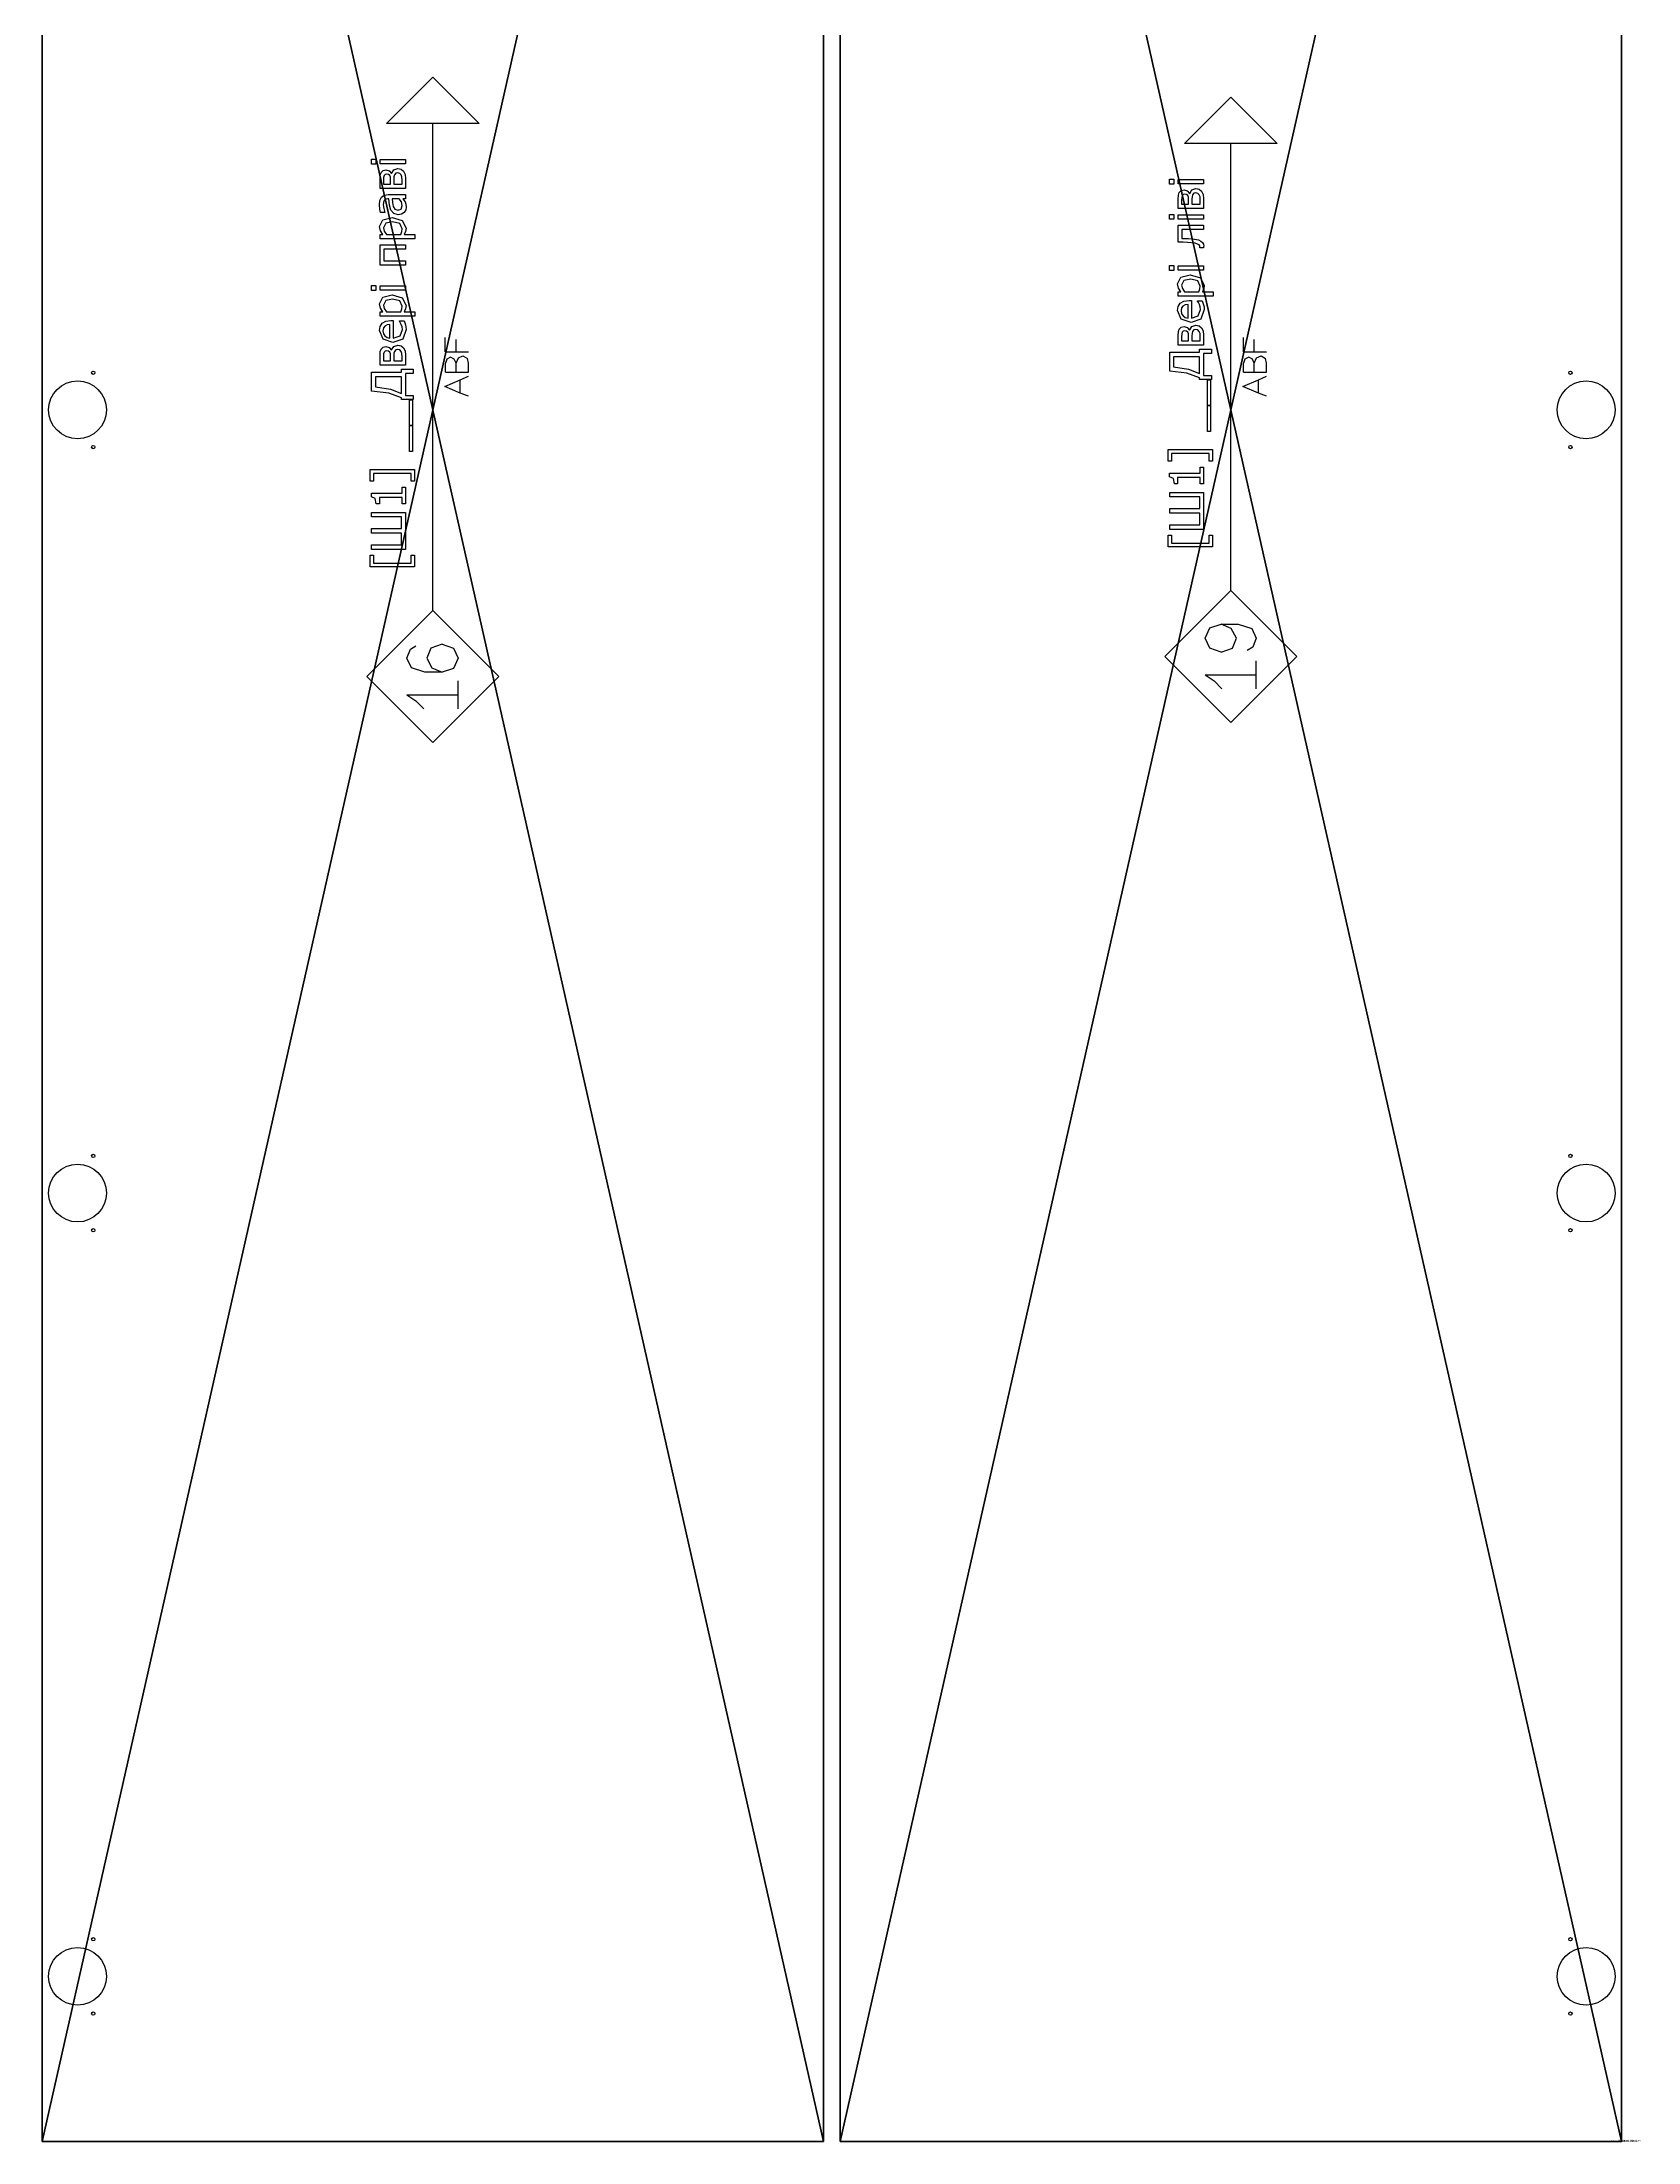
# Model space of a CAD drawing. Header units: millimetres. Extents: x -51759 to 2111, y -2740 to 2097.
# Drawn here: x -4444 to -3478, y 0 to 1271 of the extents above; entities that cross this region are included whole.
import ezdxf

# ---------------------------------------------------------------- set-up
doc = ezdxf.new("R2010")
doc.units = ezdxf.units.MM
doc.header["$LTSCALE"] = 25.4
doc.layers.get('0').update_dxf_attribs({"true_color": 0xffffff})
for name, color, linetype, true_color in [('ABF_cuttingLines', 134, 'Continuous', 0x009987), ('ABF_Label', 190, 'Continuous', 0x9900ff), ('DEPTH13-ARTICLE96053', 252, 'Continuous', 0x777799), ('DEPTH3.0-ARTICLE46331', 190, 'Continuous', 0x9900ff)]:
    doc.layers.add(name, color=color, linetype=linetype, true_color=true_color)

# ---------------------------------------------------------------- blocks, each defined once
blk = doc.blocks.new('Group580#1')
blk = doc.blocks.new('Group582#1')
blk = doc.blocks.new('Group584#1')
at = {"layer": 'DEPTH13-ARTICLE96053', "color": 0}
blk.add_circle((21.5, 0), 17.5, dxfattribs=at)
at = {"layer": 'DEPTH3.0-ARTICLE46331', "color": 0}
for centre in [(31, 22.5), (31, -22.5)]:
    blk.add_circle(centre, 1, dxfattribs=at)
blk = doc.blocks.new('Group586#1')
at = {"layer": 'DEPTH13-ARTICLE96053', "color": 0}
blk.add_circle((21.5, 0), 17.5, dxfattribs=at)
at = {"layer": 'DEPTH3.0-ARTICLE46331', "color": 0}
for centre in [(31, 22.5), (31, -22.5)]:
    blk.add_circle(centre, 1, dxfattribs=at)
blk = doc.blocks.new('Group588#1')
at = {"layer": 'DEPTH13-ARTICLE96053', "color": 0}
blk.add_circle((21.5, 0), 17.5, dxfattribs=at)
at = {"layer": 'DEPTH3.0-ARTICLE46331', "color": 0}
for centre in [(31, 22.5), (31, -22.5)]:
    blk.add_circle(centre, 1, dxfattribs=at)
blk = doc.blocks.new('Group648#2')
at = {"layer": 'ABF_Label', "color": 0}
for p, q in [((-52.72, 7.03), (-52.72, 24.09)), ((-52.72, 24.09), (-48.16, 24.09)), ((-48.16, 22.84), (-51.19, 22.84)), ((-51.19, 22.84), (-51.19, 8.29)), ((-48.16, 24.09), (-48.16, 22.84)), ((-45.98, 10.47), (-45.98, 23.51)), ((-45.98, 23.51), (-44.25, 23.51)), ((-44.25, 23.51), (-44.25, 11.97)), ((-39.71, 11.97), (-39.71, 23.51)), ((-39.71, 23.51), (-37.98, 23.51)), ((-37.98, 23.51), (-37.98, 11.97)), ((-33.44, 11.97), (-33.44, 23.51)), ((-33.44, 23.51), (-31.71, 23.51)), ((-31.71, 23.51), (-31.71, 10.47)), ((-28.4, 21.73), (-26.43, 22.11)), ((-28.4, 20.54), (-28.4, 21.73)), ((-26.04, 20.54), (-28.4, 20.54)), ((-26.43, 22.11), (-25.72, 23.55)), ((-26.04, 11.8), (-26.04, 20.54)), ((-25.72, 23.55), (-24.36, 23.55)), ((-24.36, 23.55), (-24.36, 11.8)), ((-19.73, 22.84), (-19.73, 24.09)), ((-19.73, 24.09), (-15.18, 24.09)), ((-16.71, 22.84), (-19.73, 22.84)), ((-16.71, 8.29), (-16.71, 22.84)), ((-15.18, 24.09), (-15.18, 7.03)), ((12.33, 12.01), (14.17, 16.9)), ((15.7, 16.26), (14.01, 12.01)), ((14.17, 16.9), (14.86, 23.51)), ((14.86, 23.51), (22.14, 23.51)), ((16.49, 22), (15.7, 16.26)), ((20.41, 22), (16.49, 22)), ((20.41, 12.01), (20.41, 22)), ((22.14, 23.51), (22.14, 12.01)), ((24.92, 10.47), (24.92, 20.25)), ((24.92, 20.25), (28.51, 20.25)), ((28.12, 18.94), (26.55, 18.94)), ((26.55, 18.94), (26.55, 16.26)), ((26.55, 16.26), (28.44, 16.26)), ((29.2, 18.91), (28.12, 18.94)), ((28.44, 16.26), (29.3, 16.31)), ((28.51, 20.25), (30.09, 20.18)), ((29.9, 18.71), (29.2, 18.91)), ((29.3, 16.31), (29.86, 16.55)), ((29.86, 16.55), (30.27, 17.03)), ((30.28, 18.32), (29.9, 18.71)), ((30.09, 20.18), (31.08, 19.85)), ((30.27, 17.03), (30.39, 17.74)), ((30.39, 17.74), (30.28, 18.32)), ((31.7, 16.74), (30.67, 15.88)), ((31.08, 19.85), (31.84, 19.1)), ((32.08, 18), (31.7, 16.74)), ((31.84, 19.1), (32.08, 18)), ((33.65, 15.3), (34.9, 19.11)), ((34.9, 19.11), (38.18, 20.52)), ((35.57, 17.54), (35.32, 16.45)), ((35.32, 16.45), (40.5, 16.45)), ((36.13, 18.39), (35.57, 17.54)), ((36.97, 18.97), (36.13, 18.39)), ((38.08, 19.16), (36.97, 18.97)), ((39.2, 18.97), (38.08, 19.16)), ((38.18, 20.52), (39.79, 20.26)), ((39.94, 18.41), (39.2, 18.97)), ((39.79, 20.26), (41.02, 19.44)), ((40.34, 17.6), (39.94, 18.41)), ((40.5, 16.45), (40.34, 17.6)), ((41.02, 19.44), (41.82, 18.06)), ((41.82, 18.06), (42.1, 16.08)), ((43.77, 6.86), (43.77, 20.25)), ((43.77, 20.25), (45.41, 20.25)), ((45.41, 20.25), (45.41, 19.23)), ((45.41, 19.23), (46.78, 20.15)), ((46.65, 18.64), (45.41, 17.84)), ((45.41, 17.84), (45.41, 12.3)), ((48.01, 18.95), (46.65, 18.64)), ((46.78, 20.15), (48.41, 20.52)), ((49.74, 18.03), (48.01, 18.95)), ((48.41, 20.52), (51.03, 19.19)), ((50.27, 15.43), (49.74, 18.03)), ((51.03, 19.19), (51.97, 15.62)), ((53.6, 21.89), (53.6, 23.6)), ((53.6, 23.6), (55.48, 23.6)), ((55.48, 21.89), (53.6, 21.89)), ((53.72, 10.47), (53.72, 20.25)), ((53.72, 20.25), (55.36, 20.25)), ((55.36, 20.25), (55.36, 10.47)), ((55.48, 23.6), (55.48, 21.89)), ((64.1, 13.68), (64.39, 16.68)), ((64.39, 16.68), (64.46, 18.38)), ((64.46, 18.38), (64.52, 20.25)), ((64.52, 20.25), (70.96, 20.25)), ((65.85, 16.26), (65.67, 13.95)), ((65.9, 17.47), (65.85, 16.26)), ((65.95, 18.87), (65.9, 17.47)), ((69.32, 18.87), (65.95, 18.87)), ((69.32, 10.47), (69.32, 18.87)), ((70.96, 20.25), (70.96, 10.47)), ((73.27, 21.89), (73.27, 23.6)), ((73.27, 23.6), (75.14, 23.6)), ((75.14, 21.89), (73.27, 21.89)), ((73.38, 10.47), (73.38, 20.25)), ((73.38, 20.25), (75.03, 20.25)), ((75.03, 20.25), (75.03, 10.47)), ((75.14, 23.6), (75.14, 21.89)), ((77.44, 10.47), (77.44, 20.25)), ((77.44, 20.25), (81.03, 20.25)), ((80.64, 18.94), (79.07, 18.94)), ((79.07, 18.94), (79.07, 16.26)), ((79.07, 16.26), (80.96, 16.26)), ((81.72, 18.91), (80.64, 18.94)), ((80.96, 16.26), (81.82, 16.31)), ((81.03, 20.25), (82.61, 20.18)), ((82.43, 18.71), (81.72, 18.91)), ((81.82, 16.31), (82.38, 16.55)), ((82.38, 16.55), (82.8, 17.03)), ((82.81, 18.32), (82.43, 18.71)), ((82.61, 20.18), (83.6, 19.85)), ((82.8, 17.03), (82.92, 17.74)), ((82.92, 17.74), (82.81, 18.32)), ((84.22, 16.74), (83.2, 15.88)), ((83.6, 19.85), (84.36, 19.1)), ((84.61, 18), (84.22, 16.74)), ((84.36, 19.1), (84.61, 18)), ((86.77, 21.89), (86.77, 23.6)), ((86.77, 23.6), (88.65, 23.6)), ((88.65, 21.89), (86.77, 21.89)), ((86.89, 10.47), (86.89, 20.25)), ((86.89, 20.25), (88.53, 20.25)), ((88.53, 20.25), (88.53, 10.47)), ((88.65, 23.6), (88.65, 21.89)), ((-101.86, 9.92), (-104.14, 6.47)), ((-101.86, 9.92), (-101.86, -9.75)), ((-93.19, 3.76), (-91.62, 8.11)), ((-91.62, 8.11), (-87.82, 9.92)), ((-87.82, 9.92), (-83.81, 8.11)), ((-83.81, 8.11), (-82.37, 3.76)), ((-51.19, 8.29), (-48.16, 8.29)), ((-48.16, 8.29), (-48.16, 7.03)), ((-31.71, 10.47), (-45.98, 10.47)), ((-44.25, 11.97), (-39.71, 11.97)), ((-37.98, 11.97), (-33.44, 11.97)), ((-28.4, 10.47), (-28.4, 11.8)), ((-28.4, 11.8), (-26.04, 11.8)), ((-22.05, 10.47), (-28.4, 10.47)), ((-24.36, 11.8), (-22.05, 11.8)), ((-22.05, 11.8), (-22.05, 10.47)), ((-19.73, 7.03), (-19.73, 8.29)), ((-19.73, 8.29), (-16.71, 8.29)), ((-8.26, 7.84), (-8.26, 8.98)), ((-8.26, 8.98), (1.53, 8.98)), ((1.53, 8.98), (1.81, 8.98)), ((1.53, 7.84), (1.53, 8.98)), ((1.53, 8.98), (11.61, 8.98)), ((1.81, 8.98), (1.81, 7.84)), ((11.61, 8.98), (11.61, 7.84)), ((11.62, 7.51), (11.62, 12.01)), ((11.62, 12.01), (12.33, 12.01)), ((21.73, 10.5), (13.27, 10.5)), ((13.27, 10.5), (13.27, 7.51)), ((14.01, 12.01), (20.41, 12.01)), ((21.73, 7.51), (21.73, 10.5)), ((22.14, 12.01), (23.38, 12.01)), ((23.38, 12.01), (23.38, 7.51)), ((28.76, 10.47), (24.92, 10.47)), ((28.48, 14.98), (26.55, 14.98)), ((26.55, 14.98), (26.55, 11.78)), ((26.55, 11.78), (27.98, 11.78)), ((27.98, 11.78), (29.35, 11.85)), ((29.46, 14.94), (28.48, 14.98)), ((30.33, 10.63), (28.76, 10.47)), ((29.35, 11.85), (30.19, 12.13)), ((30.11, 14.76), (29.46, 14.94)), ((30.75, 14.22), (30.11, 14.76)), ((30.19, 12.13), (30.73, 12.66)), ((31.57, 11.25), (30.33, 10.63)), ((30.67, 15.88), (30.72, 15.82)), ((30.72, 15.82), (32.05, 15)), ((30.73, 12.66), (30.89, 13.42)), ((30.89, 13.42), (30.75, 14.22)), ((32.32, 12.17), (31.57, 11.25)), ((32.05, 15), (32.59, 13.43)), ((32.59, 13.43), (32.32, 12.17)), ((34.94, 11.56), (33.65, 15.3)), ((38.57, 10.24), (34.94, 11.56)), ((42.1, 15.19), (35.32, 15.19)), ((35.32, 15.19), (36.18, 12.58)), ((36.18, 12.58), (38.56, 11.68)), ((38.56, 11.68), (39.62, 11.8)), ((39.56, 10.31), (38.57, 10.24)), ((40.43, 10.51), (39.56, 10.31)), ((39.62, 11.8), (40.56, 12.11)), ((41.2, 10.78), (40.43, 10.51)), ((40.56, 12.11), (41.31, 12.5)), ((41.92, 11.06), (41.2, 10.78)), ((41.31, 12.5), (41.82, 12.86)), ((41.82, 12.86), (41.92, 12.86)), ((41.92, 12.86), (41.92, 11.06)), ((42.1, 16.08), (42.1, 15.19)), ((45.41, 12.3), (46.52, 11.87)), ((46.56, 10.44), (45.41, 10.96)), ((45.41, 10.96), (45.41, 6.86)), ((46.52, 11.87), (47.58, 11.75)), ((47.85, 10.27), (46.56, 10.44)), ((47.58, 11.75), (49.57, 12.69)), ((50.8, 11.72), (47.85, 10.27)), ((49.57, 12.69), (50.27, 15.43)), ((51.97, 15.62), (50.8, 11.72)), ((55.36, 10.47), (53.72, 10.47)), ((62.33, 10.47), (62.33, 11.9)), ((62.33, 11.9), (62.41, 11.9)), ((62.63, 10.46), (62.33, 10.47)), ((62.41, 11.9), (62.54, 11.89)), ((62.54, 11.89), (62.69, 11.89)), ((62.99, 10.45), (62.63, 10.46)), ((62.69, 11.89), (63.11, 11.95)), ((63.76, 10.58), (62.99, 10.45)), ((63.11, 11.95), (63.46, 12.17)), ((63.46, 12.17), (64.1, 13.68)), ((64.4, 10.97), (63.76, 10.58)), ((64.92, 11.56), (64.4, 10.97)), ((65.35, 12.46), (64.92, 11.56)), ((65.67, 13.95), (65.35, 12.46)), ((70.96, 10.47), (69.32, 10.47)), ((75.03, 10.47), (73.38, 10.47)), ((81.29, 10.47), (77.44, 10.47)), ((81.01, 14.98), (79.07, 14.98)), ((79.07, 14.98), (79.07, 11.78)), ((79.07, 11.78), (80.5, 11.78)), ((80.5, 11.78), (81.88, 11.85)), ((81.98, 14.94), (81.01, 14.98)), ((82.85, 10.63), (81.29, 10.47)), ((81.88, 11.85), (82.72, 12.13)), ((82.64, 14.76), (81.98, 14.94)), ((83.27, 14.22), (82.64, 14.76)), ((82.72, 12.13), (83.25, 12.66)), ((84.1, 11.25), (82.85, 10.63)), ((83.2, 15.88), (83.24, 15.82)), ((83.24, 15.82), (84.58, 15)), ((83.25, 12.66), (83.42, 13.42)), ((83.42, 13.42), (83.27, 14.22)), ((84.84, 12.17), (84.1, 11.25)), ((84.58, 15), (85.12, 13.43)), ((85.12, 13.43), (84.84, 12.17)), ((88.53, 10.47), (86.89, 10.47)), ((-104.14, 6.47), (-107.26, 3.45)), ((-93.19, 3.76), (-91.57, -0.58)), ((-84.06, -0.16), (-82.37, 3.76)), ((-82.37, 3.76), (-82.37, -2.84)), ((-69.41, 0), (102.43, 0)), ((-48.16, 7.03), (-52.72, 7.03)), ((-15.18, 7.03), (-19.73, 7.03)), ((1.53, 7.84), (-8.26, 7.84)), ((1.81, 7.84), (1.53, 7.84)), ((11.61, 7.84), (1.53, 7.84)), ((13.27, 7.51), (11.62, 7.51)), ((23.38, 7.51), (21.73, 7.51)), ((45.41, 6.86), (43.77, 6.86)), ((-91.18, -8.43), (-92.53, -6.32)), ((-91.57, -0.58), (-87.82, -2.1)), ((-87.82, -2.1), (-84.06, -0.16)), ((-84.12, -8.06), (-87.82, -9.75)), ((-82.37, -2.84), (-84.12, -8.06)), ((6.49, -10.57), (8.95, -4.58)), ((8.95, -4.58), (11.61, -10.57)), ((14.53, -4.88), (17.96, -4.88)), ((14.53, -4.88), (14.53, -8.98)), ((19.51, -5.38), (17.96, -4.88)), ((20.29, -6.84), (19.51, -5.38)), ((19.55, -8.25), (20.29, -6.84)), ((22.27, -4.79), (22.27, -8.97)), ((22.27, -4.79), (27.81, -4.79)), ((-107.26, -9.75), (-101.86, -9.75)), ((-101.86, -9.75), (-96.44, -9.75)), ((-87.82, -9.75), (-91.18, -8.43)), ((5.21, -13.72), (6.49, -10.57)), ((6.49, -10.57), (11.61, -10.57)), ((11.61, -10.57), (13.01, -13.72)), ((14.53, -8.98), (14.53, -13.72)), ((14.53, -8.98), (17.96, -8.98)), ((14.53, -13.72), (17.96, -13.72)), ((17.96, -8.98), (19.55, -8.25)), ((17.96, -8.98), (20.04, -9.9)), ((17.96, -13.72), (19.76, -13.36)), ((20.74, -11.59), (19.76, -13.36)), ((20.04, -9.9), (20.74, -11.59)), ((22.27, -8.97), (27.09, -8.97)), ((22.27, -8.97), (22.27, -13.72))]:
    blk.add_line(p, q, dxfattribs=at)
for points in [[(-69.41, 0, 0), (-94.81, -25.4, 0), (-120.21, 0, 0), (-94.81, 25.4, 0), (-69.41, 0, 0)], [(102.43, 17.78, 0), (120.21, 0, 0), (102.43, -17.78, 0), (102.43, 17.78, 0)]]:
    blk.add_polyline3d(points, close=True, dxfattribs=at)
blk = doc.blocks.new('Group685#2')
at = {"layer": 'ABF_cuttingLines', "color": 0}
blk.add_polyline3d([(0, 2097, 0), (-473, 2097, 0), (-473, 0, 0), (0, 0, 0), (0, 2097, 0)], close=True, dxfattribs=at)
blk = doc.blocks.new('_____#300')
at = {"layer": 'ABF_cuttingLines', "color": 0}
for p, q in [((-473, 2097), (-473, 0)), ((-473, 2097, 18), (-473, 0, 18)), ((-473, 2097), (-473, 0)), ((-473, 2097, 18), (-473, 0, 18)), ((0, 0), (0, 2097)), ((0, 0, 18), (0, 2097, 18)), ((0, 0), (0, 2097)), ((0, 0, 18), (0, 2097, 18)), ((-473, 0), (0, 0)), ((-473, 0, 18), (0, 0, 18)), ((-473, 0), (-473, 0, 18)), ((-473, 0), (0, 0)), ((-473, 0, 18), (0, 0, 18)), ((-473, 0), (-473, 0, 18)), ((0, 0), (0, 0, 18)), ((0, 0), (0, 0, 18))]:
    blk.add_line(p, q, dxfattribs=at)
at = {"color": 0}
ref = blk.add_blockref('Group580#1', (0, 1997, 18), dxfattribs=dict(at, rotation=180))
ref.add_attrib('Skp_GroupInstanceName', '_ABF_hingeCup', (0, 0), dxfattribs={"height": 1})
ref = blk.add_blockref('Group582#1', (0, 1522.8, 18), dxfattribs=dict(at, rotation=180))
ref.add_attrib('Skp_GroupInstanceName', '_ABF_hingeCup', (0, 0), dxfattribs={"height": 1})
ref = blk.add_blockref('Group584#1', (0, 1048.5, 18), dxfattribs=dict(at, rotation=180))
ref.add_attrib('Skp_GroupInstanceName', '_ABF_hingeCup', (0, 0), dxfattribs={"height": 1})
ref = blk.add_blockref('Group586#1', (0, 574.3, 18), dxfattribs=dict(at, rotation=180))
ref.add_attrib('Skp_GroupInstanceName', '_ABF_hingeCup', (0, 0), dxfattribs={"height": 1})
ref = blk.add_blockref('Group588#1', (0, 100, 18), dxfattribs=dict(at, rotation=180))
ref.add_attrib('Skp_GroupInstanceName', '_ABF_hingeCup', (0, 0), dxfattribs={"height": 1})
at = {"layer": 'ABF_cuttingLines', "color": 0}
ref = blk.add_blockref('Group685#2', (0, 0, 18), dxfattribs=at)
ref.add_attrib('Skp_GroupInstanceName', '_ABF_cuttingLines', (0, 0), dxfattribs={"layer": '0', "height": 1})
at = {"layer": 'ABF_Label', "color": 0}
ref = blk.add_blockref('Group648#2', (-236.5, 1048.5, 18), dxfattribs=dict(at, xscale=1.574803149606299, yscale=1.574803149606299, rotation=90))
ref.add_attrib('Skp_GroupInstanceName', '_ABF_Label', (0, 0), dxfattribs={"layer": '0', "height": 1})
at = {"color": 0}
mesh = blk.add_polyface(dxfattribs=at)
corners = [(0, 2097), (-473, 0), (-473, 2097), (0, 0)]
mesh.append_faces([[corners[k] for k in face] for face in [(0, 1, 2), (1, 0, 3)]], dxfattribs={"vtx0": -1, "color": 0})
at = {"color": 7, "true_color": 0xffffff}
mesh = blk.add_polyface(dxfattribs=at)
corners = [(0, 0, 18), (-473, 2097, 18), (-473, 0, 18), (0, 2097, 18)]
mesh.append_faces([[corners[k] for k in face] for face in [(0, 1, 2), (1, 0, 3)]], dxfattribs={"vtx0": -1, "color": 7})
at = {"color": 0}
mesh = blk.add_polyface(dxfattribs=at)
corners = [(-473, 2097, 18), (-473, 0), (-473, 0, 18), (-473, 2097)]
mesh.append_faces([[corners[k] for k in face] for face in [(0, 1, 2), (1, 0, 3)]], dxfattribs={"vtx0": -1, "color": 0})
mesh = blk.add_polyface(dxfattribs=at)
corners = [(0, 2097), (0, 0, 18), (0, 0), (0, 2097, 18)]
mesh.append_faces([[corners[k] for k in face] for face in [(0, 1, 2), (1, 0, 3)]], dxfattribs={"vtx0": -1, "color": 0})
mesh = blk.add_polyface(dxfattribs=at)
corners = [(0, 0, 18), (-473, 0), (0, 0), (-473, 0, 18)]
mesh.append_faces([[corners[k] for k in face] for face in [(0, 1, 2), (1, 0, 3)]], dxfattribs={"vtx0": -1, "color": 0})
blk = doc.blocks.new('Group586#2')
at = {"layer": 'DEPTH13-ARTICLE96053', "color": 0}
blk.add_circle((-21.5, 0), 17.5, dxfattribs=at)
at = {"layer": 'DEPTH3.0-ARTICLE46331', "color": 0}
for centre in [(-31, 22.5), (-31, -22.5)]:
    blk.add_circle(centre, 1, dxfattribs=at)
blk = doc.blocks.new('Group588#2')
at = {"layer": 'DEPTH13-ARTICLE96053', "color": 0}
blk.add_circle((-21.5, 0), 17.5, dxfattribs=at)
at = {"layer": 'DEPTH3.0-ARTICLE46331', "color": 0}
for centre in [(-31, 22.5), (-31, -22.5)]:
    blk.add_circle(centre, 1, dxfattribs=at)
blk = doc.blocks.new('Group590#1')
at = {"layer": 'DEPTH13-ARTICLE96053', "color": 0}
blk.add_circle((-21.5, 0), 17.5, dxfattribs=at)
at = {"layer": 'DEPTH3.0-ARTICLE46331', "color": 0}
for centre in [(-31, 22.5), (-31, -22.5)]:
    blk.add_circle(centre, 1, dxfattribs=at)
blk = doc.blocks.new('Group592#1')
blk = doc.blocks.new('Group594#1')
blk = doc.blocks.new('Group639#1')
at = {"layer": 'ABF_Label', "color": 0}
for p, q in [((-60.41, 7.03), (-60.41, 24.09)), ((-60.41, 24.09), (-55.85, 24.09)), ((-55.85, 22.84), (-58.88, 22.84)), ((-58.88, 22.84), (-58.88, 8.29)), ((-55.85, 24.09), (-55.85, 22.84)), ((-53.67, 10.47), (-53.67, 23.51)), ((-53.67, 23.51), (-51.94, 23.51)), ((-51.94, 23.51), (-51.94, 11.97)), ((-47.4, 11.97), (-47.4, 23.51)), ((-47.4, 23.51), (-45.67, 23.51)), ((-45.67, 23.51), (-45.67, 11.97)), ((-41.13, 11.97), (-41.13, 23.51)), ((-41.13, 23.51), (-39.4, 23.51)), ((-39.4, 23.51), (-39.4, 10.47)), ((-36.09, 21.73), (-34.12, 22.11)), ((-36.09, 20.54), (-36.09, 21.73)), ((-33.73, 20.54), (-36.09, 20.54)), ((-34.12, 22.11), (-33.41, 23.55)), ((-33.73, 11.8), (-33.73, 20.54)), ((-33.41, 23.55), (-32.05, 23.55)), ((-32.05, 23.55), (-32.05, 11.8)), ((-27.42, 22.84), (-27.42, 24.09)), ((-27.42, 24.09), (-22.87, 24.09)), ((-24.4, 22.84), (-27.42, 22.84)), ((-24.4, 8.29), (-24.4, 22.84)), ((-22.87, 24.09), (-22.87, 7.03)), ((4.64, 12.01), (6.48, 16.9)), ((8.01, 16.26), (6.31, 12.01)), ((6.48, 16.9), (7.17, 23.51)), ((7.17, 23.51), (14.45, 23.51)), ((8.8, 22), (8.01, 16.26)), ((12.72, 22), (8.8, 22)), ((12.72, 12.01), (12.72, 22)), ((14.45, 23.51), (14.45, 12.01)), ((17.23, 10.47), (17.23, 20.25)), ((17.23, 20.25), (20.82, 20.25)), ((20.43, 18.94), (18.86, 18.94)), ((18.86, 18.94), (18.86, 16.26)), ((18.86, 16.26), (20.75, 16.26)), ((21.51, 18.91), (20.43, 18.94)), ((20.75, 16.26), (21.61, 16.31)), ((20.82, 20.25), (22.4, 20.18)), ((22.21, 18.71), (21.51, 18.91)), ((21.61, 16.31), (22.17, 16.55)), ((22.17, 16.55), (22.58, 17.03)), ((22.59, 18.32), (22.21, 18.71)), ((22.4, 20.18), (23.39, 19.85)), ((22.58, 17.03), (22.7, 17.74)), ((22.7, 17.74), (22.59, 18.32)), ((24.01, 16.74), (22.98, 15.88)), ((23.39, 19.85), (24.15, 19.1)), ((24.39, 18), (24.01, 16.74)), ((24.15, 19.1), (24.39, 18)), ((25.96, 15.3), (27.21, 19.11)), ((27.21, 19.11), (30.49, 20.52)), ((27.88, 17.54), (27.63, 16.45)), ((27.63, 16.45), (32.81, 16.45)), ((28.44, 18.39), (27.88, 17.54)), ((29.28, 18.97), (28.44, 18.39)), ((30.39, 19.16), (29.28, 18.97)), ((31.51, 18.97), (30.39, 19.16)), ((30.49, 20.52), (32.1, 20.26)), ((32.25, 18.41), (31.51, 18.97)), ((32.1, 20.26), (33.33, 19.44)), ((32.65, 17.6), (32.25, 18.41)), ((32.81, 16.45), (32.65, 17.6)), ((33.33, 19.44), (34.13, 18.06)), ((34.13, 18.06), (34.41, 16.08)), ((36.08, 6.86), (36.08, 20.25)), ((36.08, 20.25), (37.72, 20.25)), ((37.72, 20.25), (37.72, 19.23)), ((37.72, 19.23), (39.09, 20.15)), ((38.96, 18.64), (37.72, 17.84)), ((37.72, 17.84), (37.72, 12.3)), ((40.32, 18.95), (38.96, 18.64)), ((39.09, 20.15), (40.72, 20.52)), ((42.05, 18.03), (40.32, 18.95)), ((40.72, 20.52), (43.34, 19.19)), ((42.58, 15.43), (42.05, 18.03)), ((43.34, 19.19), (44.28, 15.62)), ((45.91, 21.89), (45.91, 23.6)), ((45.91, 23.6), (47.79, 23.6)), ((47.79, 21.89), (45.91, 21.89)), ((46.03, 10.47), (46.03, 20.25)), ((46.03, 20.25), (47.67, 20.25)), ((47.67, 20.25), (47.67, 10.47)), ((47.79, 23.6), (47.79, 21.89)), ((55.7, 10.47), (55.7, 20.25)), ((55.7, 20.25), (63.42, 20.25)), ((61.77, 18.83), (57.34, 18.83)), ((57.34, 18.83), (57.34, 10.47)), ((61.77, 10.47), (61.77, 18.83)), ((63.42, 20.25), (63.42, 10.47)), ((65.8, 6.86), (65.8, 20.25)), ((65.8, 20.25), (67.45, 20.25)), ((67.45, 20.25), (67.45, 19.23)), ((67.45, 19.23), (68.81, 20.15)), ((68.69, 18.64), (67.45, 17.84)), ((67.45, 17.84), (67.45, 12.3)), ((70.04, 18.95), (68.69, 18.64)), ((68.81, 20.15), (70.45, 20.52)), ((71.78, 18.03), (70.04, 18.95)), ((70.45, 20.52), (73.07, 19.19)), ((72.31, 15.43), (71.78, 18.03)), ((73.07, 19.19), (74.01, 15.62)), ((75.46, 15.03), (76.82, 16.17)), ((75.83, 20.04), (77.14, 20.33)), ((75.83, 18.37), (75.83, 20.04)), ((75.93, 18.37), (75.83, 18.37)), ((77.47, 18.86), (75.93, 18.37)), ((76.82, 16.17), (78.77, 16.69)), ((77.14, 20.33), (78.82, 20.49)), ((78.81, 19.03), (77.47, 18.86)), ((78.77, 16.69), (81.18, 16.9)), ((79.75, 18.97), (78.81, 19.03)), ((78.82, 20.49), (80.52, 20.33)), ((80.52, 18.7), (79.75, 18.97)), ((80.52, 20.33), (81.76, 19.76)), ((81.01, 18.15), (80.52, 18.7)), ((81.18, 17.22), (81.01, 18.15)), ((81.18, 16.9), (81.18, 17.22)), ((81.76, 19.76), (82.56, 18.72)), ((82.56, 18.72), (82.82, 17.16)), ((82.82, 17.16), (82.82, 10.47)), ((85.13, 10.47), (85.13, 20.25)), ((85.13, 20.25), (88.72, 20.25)), ((88.33, 18.94), (86.76, 18.94)), ((86.76, 18.94), (86.76, 16.26)), ((86.76, 16.26), (88.65, 16.26)), ((89.41, 18.91), (88.33, 18.94)), ((88.65, 16.26), (89.51, 16.31)), ((88.72, 20.25), (90.3, 20.18)), ((90.12, 18.71), (89.41, 18.91)), ((89.51, 16.31), (90.07, 16.55)), ((90.07, 16.55), (90.49, 17.03)), ((90.5, 18.32), (90.12, 18.71)), ((90.3, 20.18), (91.29, 19.85)), ((90.49, 17.03), (90.61, 17.74)), ((90.61, 17.74), (90.5, 18.32)), ((91.91, 16.74), (90.89, 15.88)), ((91.29, 19.85), (92.05, 19.1)), ((92.3, 18), (91.91, 16.74)), ((92.05, 19.1), (92.3, 18)), ((94.46, 21.89), (94.46, 23.6)), ((94.46, 23.6), (96.34, 23.6)), ((96.34, 21.89), (94.46, 21.89)), ((94.58, 10.47), (94.58, 20.25)), ((94.58, 20.25), (96.22, 20.25)), ((96.22, 20.25), (96.22, 10.47)), ((96.34, 23.6), (96.34, 21.89)), ((-109.55, 9.92), (-111.83, 6.47)), ((-109.55, 9.92), (-109.55, -9.75)), ((-100.88, 3.01), (-99.13, 8.23)), ((-99.13, 8.23), (-95.42, 9.92)), ((-95.42, 9.92), (-92.06, 8.6)), ((-92.06, 8.6), (-90.71, 6.48)), ((-58.88, 8.29), (-55.85, 8.29)), ((-55.85, 8.29), (-55.85, 7.03)), ((-39.4, 10.47), (-53.67, 10.47)), ((-51.94, 11.97), (-47.4, 11.97)), ((-45.67, 11.97), (-41.13, 11.97)), ((-36.09, 10.47), (-36.09, 11.8)), ((-36.09, 11.8), (-33.73, 11.8)), ((-29.74, 10.47), (-36.09, 10.47)), ((-32.05, 11.8), (-29.74, 11.8)), ((-29.74, 11.8), (-29.74, 10.47)), ((-27.42, 7.03), (-27.42, 8.29)), ((-27.42, 8.29), (-24.4, 8.29)), ((-15.95, 7.84), (-15.95, 8.98)), ((-15.95, 8.98), (-6.16, 8.98)), ((-6.16, 8.98), (-5.88, 8.98)), ((-6.16, 7.84), (-6.16, 8.98)), ((-6.16, 8.98), (3.92, 8.98)), ((-5.88, 8.98), (-5.88, 7.84)), ((3.92, 8.98), (3.92, 7.84)), ((3.93, 7.51), (3.93, 12.01)), ((3.93, 12.01), (4.64, 12.01)), ((14.04, 10.5), (5.58, 10.5)), ((5.58, 10.5), (5.58, 7.51)), ((6.31, 12.01), (12.72, 12.01)), ((14.04, 7.51), (14.04, 10.5)), ((14.45, 12.01), (15.69, 12.01)), ((15.69, 12.01), (15.69, 7.51)), ((21.07, 10.47), (17.23, 10.47)), ((20.79, 14.98), (18.86, 14.98)), ((18.86, 14.98), (18.86, 11.78)), ((18.86, 11.78), (20.28, 11.78)), ((20.28, 11.78), (21.66, 11.85)), ((21.77, 14.94), (20.79, 14.98)), ((22.64, 10.63), (21.07, 10.47)), ((21.66, 11.85), (22.5, 12.13)), ((22.42, 14.76), (21.77, 14.94)), ((23.06, 14.22), (22.42, 14.76)), ((22.5, 12.13), (23.04, 12.66)), ((23.88, 11.25), (22.64, 10.63)), ((22.98, 15.88), (23.03, 15.82)), ((23.03, 15.82), (24.36, 15)), ((23.04, 12.66), (23.2, 13.42)), ((23.2, 13.42), (23.06, 14.22)), ((24.63, 12.17), (23.88, 11.25)), ((24.36, 15), (24.9, 13.43)), ((24.9, 13.43), (24.63, 12.17)), ((27.25, 11.56), (25.96, 15.3)), ((30.88, 10.24), (27.25, 11.56)), ((34.41, 15.19), (27.63, 15.19)), ((27.63, 15.19), (28.49, 12.58)), ((28.49, 12.58), (30.87, 11.68)), ((30.87, 11.68), (31.93, 11.8)), ((31.87, 10.31), (30.88, 10.24)), ((32.74, 10.51), (31.87, 10.31)), ((31.93, 11.8), (32.87, 12.11)), ((33.51, 10.78), (32.74, 10.51)), ((32.87, 12.11), (33.62, 12.5)), ((34.23, 11.06), (33.51, 10.78)), ((33.62, 12.5), (34.13, 12.86)), ((34.13, 12.86), (34.23, 12.86)), ((34.23, 12.86), (34.23, 11.06)), ((34.41, 16.08), (34.41, 15.19)), ((37.72, 12.3), (38.83, 11.87)), ((38.87, 10.44), (37.72, 10.96)), ((37.72, 10.96), (37.72, 6.86)), ((38.83, 11.87), (39.89, 11.75)), ((40.16, 10.27), (38.87, 10.44)), ((39.89, 11.75), (41.87, 12.69)), ((43.11, 11.72), (40.16, 10.27)), ((41.87, 12.69), (42.58, 15.43)), ((44.28, 15.62), (43.11, 11.72)), ((47.67, 10.47), (46.03, 10.47)), ((57.34, 10.47), (55.7, 10.47)), ((63.42, 10.47), (61.77, 10.47)), ((67.45, 12.3), (68.56, 11.87)), ((68.6, 10.44), (67.45, 10.96)), ((67.45, 10.96), (67.45, 6.86)), ((68.56, 11.87), (69.61, 11.75)), ((69.89, 10.27), (68.6, 10.44)), ((69.61, 11.75), (71.6, 12.69)), ((72.84, 11.72), (69.89, 10.27)), ((71.6, 12.69), (72.31, 15.43)), ((74.01, 15.62), (72.84, 11.72)), ((75.04, 13.3), (75.46, 15.03)), ((75.27, 12.06), (75.04, 13.3)), ((75.9, 11.06), (75.27, 12.06)), ((76.86, 10.42), (75.9, 11.06)), ((77.16, 14.57), (76.73, 13.41)), ((76.73, 13.41), (77.21, 12.14)), ((78, 10.2), (76.86, 10.42)), ((78.25, 15.19), (77.16, 14.57)), ((77.21, 12.14), (78.59, 11.71)), ((79.15, 10.32), (78, 10.2)), ((79.7, 15.45), (78.25, 15.19)), ((78.59, 11.71), (80, 12.05)), ((79.99, 10.67), (79.15, 10.32)), ((81.18, 15.59), (79.7, 15.45)), ((80.65, 11.09), (79.99, 10.67)), ((80, 12.05), (81.18, 12.88)), ((81.18, 11.51), (80.65, 11.09)), ((81.18, 12.88), (81.18, 15.59)), ((81.18, 10.47), (81.18, 11.51)), ((82.82, 10.47), (81.18, 10.47)), ((88.98, 10.47), (85.13, 10.47)), ((88.7, 14.98), (86.76, 14.98)), ((86.76, 14.98), (86.76, 11.78)), ((86.76, 11.78), (88.19, 11.78)), ((88.19, 11.78), (89.57, 11.85)), ((89.67, 14.94), (88.7, 14.98)), ((90.54, 10.63), (88.98, 10.47)), ((89.57, 11.85), (90.41, 12.13)), ((90.33, 14.76), (89.67, 14.94)), ((90.96, 14.22), (90.33, 14.76)), ((90.41, 12.13), (90.94, 12.66)), ((91.79, 11.25), (90.54, 10.63)), ((90.89, 15.88), (90.93, 15.82)), ((90.93, 15.82), (92.27, 15)), ((90.94, 12.66), (91.11, 13.42)), ((91.11, 13.42), (90.96, 14.22)), ((92.53, 12.17), (91.79, 11.25)), ((92.27, 15), (92.81, 13.43)), ((92.81, 13.43), (92.53, 12.17)), ((96.22, 10.47), (94.58, 10.47)), ((-111.83, 6.47), (-114.95, 3.45)), ((-100.88, -3.59), (-100.88, 3.01)), ((-99.19, 0.32), (-100.88, -3.59)), ((-95.42, 2.26), (-99.19, 0.32)), ((-91.67, 0.75), (-95.42, 2.26)), ((-90.06, -3.59), (-91.67, 0.75)), ((-77.1, 0), (110.12, 0)), ((-55.85, 7.03), (-60.41, 7.03)), ((-22.87, 7.03), (-27.42, 7.03)), ((-6.16, 7.84), (-15.95, 7.84)), ((-5.88, 7.84), (-6.16, 7.84)), ((3.92, 7.84), (-6.16, 7.84)), ((5.58, 7.51), (3.93, 7.51)), ((15.69, 7.51), (14.04, 7.51)), ((37.72, 6.86), (36.08, 6.86)), ((67.45, 6.86), (65.8, 6.86)), ((-99.44, -7.95), (-100.88, -3.59)), ((-95.42, -9.75), (-99.44, -7.95)), ((-91.63, -7.95), (-95.42, -9.75)), ((-90.06, -3.59), (-91.63, -7.95)), ((6.49, -10.57), (8.95, -4.58)), ((8.95, -4.58), (11.61, -10.57)), ((14.53, -4.88), (17.96, -4.88)), ((14.53, -4.88), (14.53, -8.98)), ((19.51, -5.38), (17.96, -4.88)), ((20.29, -6.84), (19.51, -5.38)), ((19.55, -8.25), (20.29, -6.84)), ((22.27, -4.79), (22.27, -8.97)), ((22.27, -4.79), (27.81, -4.79)), ((-114.95, -9.75), (-109.55, -9.75)), ((-109.55, -9.75), (-104.13, -9.75)), ((5.21, -13.72), (6.49, -10.57)), ((6.49, -10.57), (11.61, -10.57)), ((11.61, -10.57), (13.01, -13.72)), ((14.53, -8.98), (14.53, -13.72)), ((14.53, -8.98), (17.96, -8.98)), ((14.53, -13.72), (17.96, -13.72)), ((17.96, -8.98), (19.55, -8.25)), ((17.96, -8.98), (20.04, -9.9)), ((17.96, -13.72), (19.76, -13.36)), ((20.74, -11.59), (19.76, -13.36)), ((20.04, -9.9), (20.74, -11.59)), ((22.27, -8.97), (27.09, -8.97)), ((22.27, -8.97), (22.27, -13.72))]:
    blk.add_line(p, q, dxfattribs=at)
for points in [[(-77.1, 0, 0), (-102.5, -25.4, 0), (-127.9, 0, 0), (-102.5, 25.4, 0), (-77.1, 0, 0)], [(110.12, 17.78, 0), (127.9, 0, 0), (110.12, -17.78, 0), (110.12, 17.78, 0)]]:
    blk.add_polyline3d(points, close=True, dxfattribs=at)
blk = doc.blocks.new('Group686#2')
at = {"layer": 'ABF_cuttingLines', "color": 0}
blk.add_polyline3d([(-476, 2097, 0), (-949, 2097, 0), (-949, 0, 0), (-476, 0, 0), (-476, 2097, 0)], close=True, dxfattribs=at)
blk = doc.blocks.new('_____#31')
at = {"layer": 'ABF_cuttingLines', "color": 0}
for p, q in [((-949, 2097), (-949, 0)), ((-949, 2097, 18), (-949, 0, 18)), ((-949, 2097), (-949, 0)), ((-949, 2097, 18), (-949, 0, 18)), ((-476, 0), (-476, 2097)), ((-476, 0, 18), (-476, 2097, 18)), ((-476, 0), (-476, 2097)), ((-476, 0, 18), (-476, 2097, 18)), ((-949, 0), (-476, 0)), ((-949, 0, 18), (-476, 0, 18)), ((-949, 0), (-949, 0, 18)), ((-949, 0), (-476, 0)), ((-949, 0, 18), (-476, 0, 18)), ((-949, 0), (-949, 0, 18)), ((-476, 0), (-476, 0, 18)), ((-476, 0), (-476, 0, 18))]:
    blk.add_line(p, q, dxfattribs=at)
at = {"color": 0}
ref = blk.add_blockref('Group594#1', (-949, 1997, 18), dxfattribs=dict(at, rotation=180))
ref.add_attrib('Skp_GroupInstanceName', '_ABF_hingeCup', (0, 0), dxfattribs={"height": 1})
ref = blk.add_blockref('Group592#1', (-949, 1522.8, 18), dxfattribs=dict(at, rotation=180))
ref.add_attrib('Skp_GroupInstanceName', '_ABF_hingeCup', (0, 0), dxfattribs={"height": 1})
ref = blk.add_blockref('Group590#1', (-949, 1048.5, 18), dxfattribs=dict(at, rotation=180))
ref.add_attrib('Skp_GroupInstanceName', '_ABF_hingeCup', (0, 0), dxfattribs={"height": 1})
ref = blk.add_blockref('Group588#2', (-949, 574.3, 18), dxfattribs=dict(at, rotation=180))
ref.add_attrib('Skp_GroupInstanceName', '_ABF_hingeCup', (0, 0), dxfattribs={"height": 1})
ref = blk.add_blockref('Group586#2', (-949, 100, 18), dxfattribs=dict(at, rotation=180))
ref.add_attrib('Skp_GroupInstanceName', '_ABF_hingeCup', (0, 0), dxfattribs={"height": 1})
at = {"layer": 'ABF_cuttingLines', "color": 0}
ref = blk.add_blockref('Group686#2', (0, 0, 18), dxfattribs=at)
ref.add_attrib('Skp_GroupInstanceName', '_ABF_cuttingLines', (0, 0), dxfattribs={"layer": '0', "height": 1})
at = {"layer": 'ABF_Label', "color": 0}
ref = blk.add_blockref('Group639#1', (-712.5, 1048.5, 18), dxfattribs=dict(at, xscale=1.574803149606299, yscale=1.574803149606299, rotation=90))
ref.add_attrib('Skp_GroupInstanceName', '_ABF_Label', (0, 0), dxfattribs={"layer": '0', "height": 1})
at = {"color": 0}
mesh = blk.add_polyface(dxfattribs=at)
corners = [(-476, 2097), (-949, 0), (-949, 2097), (-476, 0)]
mesh.append_faces([[corners[k] for k in face] for face in [(0, 1, 2), (1, 0, 3)]], dxfattribs={"vtx0": -1, "color": 0})
at = {"color": 7, "true_color": 0xffffff}
mesh = blk.add_polyface(dxfattribs=at)
corners = [(-476, 0, 18), (-949, 2097, 18), (-949, 0, 18), (-476, 2097, 18)]
mesh.append_faces([[corners[k] for k in face] for face in [(0, 1, 2), (1, 0, 3)]], dxfattribs={"vtx0": -1, "color": 7})
at = {"color": 0}
mesh = blk.add_polyface(dxfattribs=at)
corners = [(-949, 2097, 18), (-949, 0), (-949, 0, 18), (-949, 2097)]
mesh.append_faces([[corners[k] for k in face] for face in [(0, 1, 2), (1, 0, 3)]], dxfattribs={"vtx0": -1, "color": 0})
mesh = blk.add_polyface(dxfattribs=at)
corners = [(-476, 2097), (-476, 0, 18), (-476, 0), (-476, 2097, 18)]
mesh.append_faces([[corners[k] for k in face] for face in [(0, 1, 2), (1, 0, 3)]], dxfattribs={"vtx0": -1, "color": 0})
mesh = blk.add_polyface(dxfattribs=at)
corners = [(-476, 0, 18), (-949, 0), (-476, 0), (-949, 0, 18)]
mesh.append_faces([[corners[k] for k in face] for face in [(0, 1, 2), (1, 0, 3)]], dxfattribs={"vtx0": -1, "color": 0})
blk = doc.blocks.new('_201238___._KRONOSPAN_5981_PD__NEW_2800207018_THICKNESS_18')
at = {"color": 0}
for name, p in [('_____#31', (-3495, 0)), ('_____#300', (-3488, 0))]:
    blk.add_blockref(name, p, dxfattribs=at)

msp = doc.modelspace()

# ---------------------------------------------------------------- block references
at = {"color": 0}
msp.add_blockref('_201238___._KRONOSPAN_5981_PD__NEW_2800207018_THICKNESS_18', (0, 0), dxfattribs=at)

doc.saveas('drawing.dxf')
